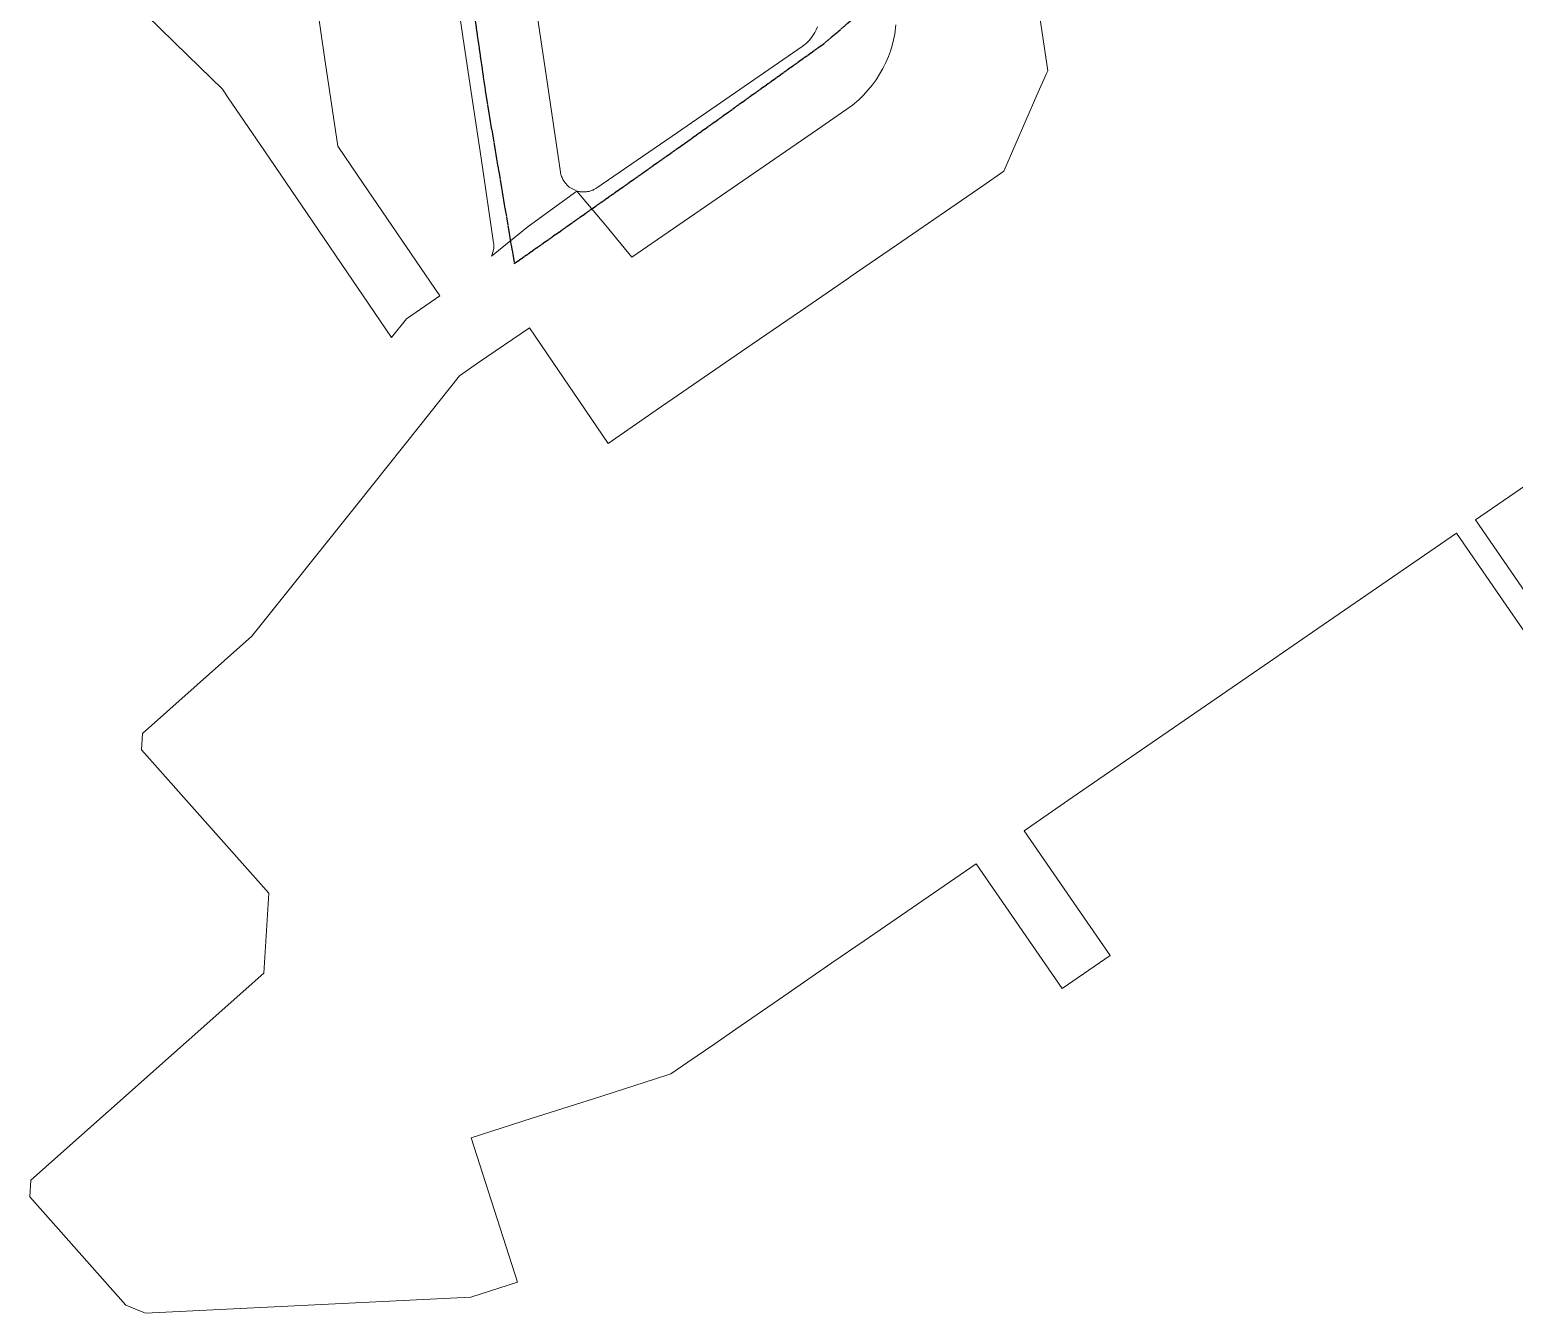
# Model space of a CAD drawing. Header units: metres. Extents: x 283062 to 284231, y 6112747 to 6113727.
# Drawn here: x 283421 to 283809, y 6112746.9 to 6113082.4 of the extents above; entities that cross this region are included whole.
import ezdxf

# ---------------------------------------------------------------- set-up
doc = ezdxf.new("R2010")
doc.units = ezdxf.units.M
doc.linetypes.add('Cable Exist OH', pattern=[1, 1, 0])
doc.layers.add('Cadastre Land Parcels_SP_EXT', color=9, linetype='Continuous', lineweight=5)
doc.layers.add('Cadastre Roads_SP_EXT', color=9, linetype='Continuous', lineweight=5)
doc.layers.add('Mains_HV_EXT', color=7, linetype='Continuous')

msp = doc.modelspace()

# ---------------------------------------------------------------- linework, layer by layer
at = {"layer": 'Cadastre Land Parcels_SP_EXT', "color": 251, "linetype": 'Continuous', "lineweight": 15, "true_color": 0x636466}
for points in [[(283682.75, 6113100.41), (283687.01, 6113071.69), (283686.67, 6113070.92), (283684.21, 6113065.26), (283675.58, 6113045.44), (283670.06, 6113041.63), (283647.49, 6113026.1), (283635.43, 6113017.81), (283634.93, 6113017.46), (283622.37, 6113008.83), (283609.81, 6113000.19), (283597.26, 6112991.55), (283584.7, 6112982.91), (283572.14, 6112974.27), (283551.55, 6113004.5), (283538.29, 6112995.38), (283533.3, 6112991.94), (283522.8, 6112978.77), (283506.44, 6112958.24), (283479.06, 6112923.89), (283450.41, 6112898.44), (283450.15, 6112894.14), (283483.42, 6112856.68), (283482.17, 6112835.74), (283421.22, 6112781.63), (283420.96, 6112777.33), (283446.12, 6112748.99), (283450.75, 6112747.05), (283451.19, 6112746.86), (283536.28, 6112751.07), (283548.47, 6112754.98), (283536.36, 6112792.71), (283552.32, 6112797.84), (283568.29, 6112802.96), (283584.25, 6112808.08), (283588.56, 6112809.46), (283592.98, 6112812.51), (283599.98, 6112817.33), (283605.53, 6112821.16), (283618.09, 6112829.8), (283630.64, 6112838.44), (283639.04, 6112844.22), (283643.2, 6112847.09), (283655.75, 6112855.73), (283668.3, 6112864.37), (283690.78, 6112831.73), (283703.33, 6112840.38), (283680.85, 6112873.02), (283693.41, 6112881.66), (283705.96, 6112890.31), (283718.52, 6112898.95), (283731.07, 6112907.59), (283743.62, 6112916.24), (283756.18, 6112924.88), (283768.73, 6112933.53), (283781.28, 6112942.17), (283793.84, 6112950.82), (283816.31, 6112918.17)], [(283451.43, 6113086.3), (283462.32, 6113075.64), (283471.31, 6113066.85), (283472.86, 6113064.57), (283482.31, 6113050.7), (283494.94, 6113032.16), (283515.54, 6113001.93), (283519.43, 6113006.82), (283528.14, 6113012.81), (283506.83, 6113044.08), (283501.49, 6113051.92), (283500.36, 6113059.57), (283498.12, 6113074.65), (283495.88, 6113089.72)], [(283821.33, 6112921.63), (283798.86, 6112954.27), (283838.53, 6112981.59)]]:
    msp.add_lwpolyline(points, dxfattribs=at)
at = {"layer": 'Cadastre Roads_SP_EXT', "linetype": 'Continuous'}
for points in [[(283532.04, 6113095.11), (283534.28, 6113080.03), (283536.52, 6113064.96), (283538.91, 6113048.86), (283542.2, 6113026.66), (283542.24, 6113026.38), (283542.26, 6113026.1), (283542.27, 6113025.82), (283542.26, 6113025.54), (283542.25, 6113025.25), (283542.22, 6113024.97), (283542.09, 6113024.52), (283541.95, 6113024.07), (283541.79, 6113023.62), (283541.62, 6113023.17), (283551.26, 6113030.92), (283551.26, 6113030.92), (283563.99, 6113040.22), (283563.31, 6113040.53), (283562.96, 6113040.7), (283562.61, 6113040.88), (283562.27, 6113041.07), (283561.94, 6113041.27), (283561.68, 6113041.54), (283561.41, 6113041.81), (283561.16, 6113042.1), (283560.91, 6113042.39), (283560.67, 6113042.69), (283560.43, 6113043), (283560.31, 6113043.25), (283560.19, 6113043.51), (283560.09, 6113043.78), (283559.99, 6113044.05), (283559.9, 6113044.32), (283559.81, 6113044.6), (283559.73, 6113044.89), (283559.66, 6113045.17), (283555.91, 6113070.49), (283550.35, 6113107.91)], [(283626.81, 6113083.17), (283626.51, 6113082.4), (283626.15, 6113081.66), (283625.5, 6113080.61), (283624.74, 6113079.64), (283623.86, 6113078.76), (283622.88, 6113078), (283590.23, 6113055.55), (283569.15, 6113041.05), (283568.96, 6113040.92), (283568.77, 6113040.81), (283568.58, 6113040.7), (283568.38, 6113040.6), (283568.19, 6113040.5), (283567.98, 6113040.42), (283567.78, 6113040.34), (283567.57, 6113040.27), (283567.36, 6113040.21), (283567.15, 6113040.15), (283566.94, 6113040.11), (283566.73, 6113040.07), (283566.48, 6113040.04), (283566.23, 6113040.02), (283565.98, 6113040), (283565.73, 6113039.99), (283565.48, 6113039.99), (283565.23, 6113040), (283564.99, 6113040.02), (283564.74, 6113040.05), (283564.59, 6113040.07), (283564.44, 6113040.09), (283564.28, 6113040.13), (283564.14, 6113040.17), (283563.99, 6113040.22), (283571.5, 6113031.26), (283578.32, 6113022.92), (283589.22, 6113030.42), (283601.77, 6113039.06), (283614.33, 6113047.69), (283614.33, 6113047.69), (283626.89, 6113056.33), (283634.28, 6113061.42), (283635.99, 6113062.69), (283637.62, 6113064.08), (283638.86, 6113065.28), (283640.03, 6113066.56), (283641.13, 6113067.9), (283642.15, 6113069.3), (283643.08, 6113070.75), (283643.93, 6113072.25), (283644.7, 6113073.81), (283645.38, 6113075.4), (283645.9, 6113076.83), (283646.35, 6113078.29), (283646.73, 6113079.76), (283647.03, 6113081.26), (283647.35, 6113083.69)]]:
    msp.add_lwpolyline(points, dxfattribs=at)
at = {"layer": 'Mains_HV_EXT', "linetype": 'Cable Exist OH'}
for points in [[(283547.61, 6113021.28), (283592.11, 6113052.67), (283628.79, 6113078.98), (283643.23, 6113091.4), (283616.45, 6113274.51), (283609.68, 6113303.95)], [(283495.31, 6113255.47), (283512.68, 6113240.12), (283519.45, 6113203.15), (283531.52, 6113125.51), (283540.24, 6113064.89), (283547.61, 6113021.28)]]:
    msp.add_lwpolyline(points, dxfattribs=at)

doc.saveas('drawing.dxf')
